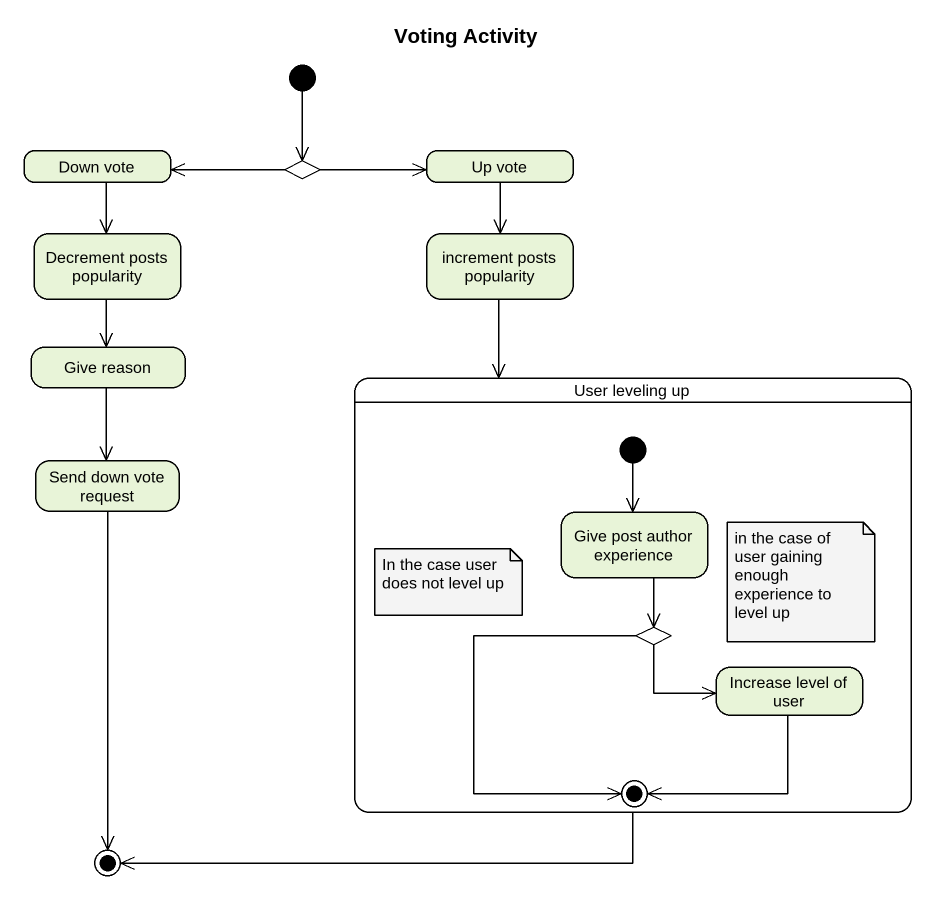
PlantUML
@startuml
title Voting Activity
hide empty description
state "Down vote" as Down_vote
state choice1 <<choice>>
state "Up vote" as Up_vote
state "Decrement posts popularity" as Decrement_posts_popularity
state "increment posts popularity" as increment_posts_popularity
state "Give reason" as Give_reason
state "User leveling up" as User_leveling_up {
  state "Give post author experience" as Give_post_author_experience
  state choice2 <<choice>>
  state "Increase level of user" as Increase_level_of_user
  [*] --> Give_post_author_experience
  choice2 --> [*]
  Increase_level_of_user --> [*]
}
state "Send down vote request" as Send_down_vote_request
[*] --> choice1
Down_vote --> Decrement_posts_popularity
choice1 -left-> Down_vote
choice1 -right-> Up_vote
Up_vote --> increment_posts_popularity
Decrement_posts_popularity --> Give_reason
increment_posts_popularity --> User_leveling_up
Give_reason --> Send_down_vote_request
Give_post_author_experience --> choice2
choice2 -right-> Increase_level_of_user
User_leveling_up -left-> [*]
Send_down_vote_request --> [*]
note as N1
  In the case user does not level up
end note
note as N2
  in the case of user gaining enough experience to level up
end note
@enduml
